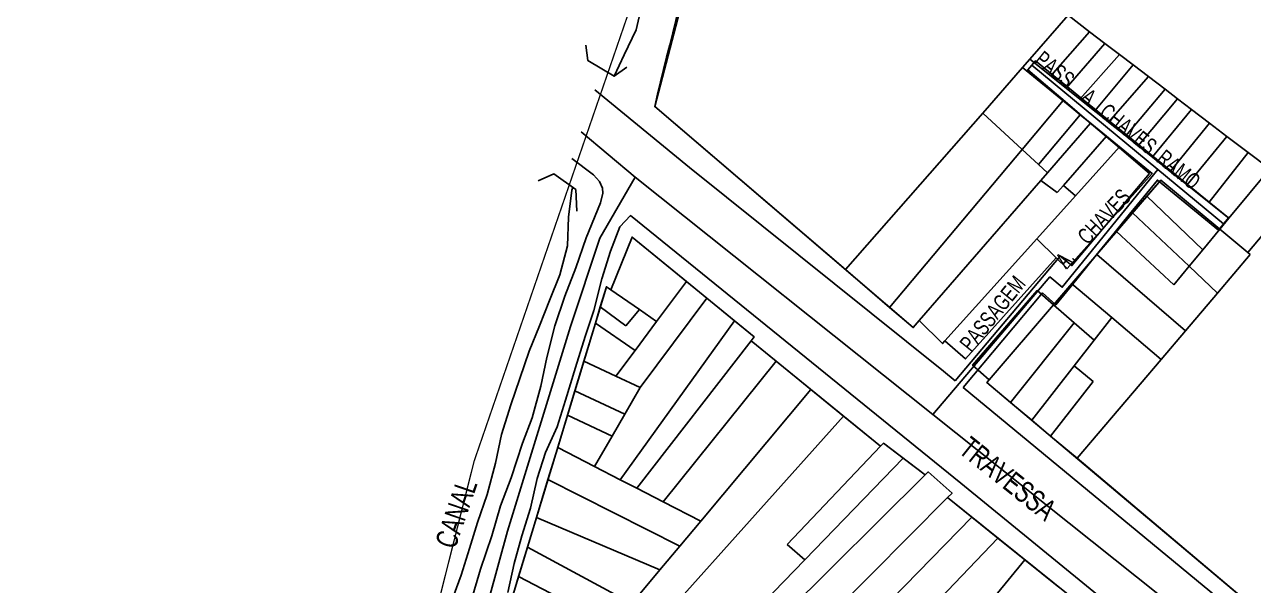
# Model space of a CAD drawing. Extents: x 201512 to 203323, y 4836571 to 4838029.
# Drawn here: x 201773.4 to 202002, y 4837652.4 to 4837756.9 of the extents above; entities that cross this region are included whole.
import ezdxf

# ---------------------------------------------------------------- set-up
doc = ezdxf.new("R2010")
doc.units = 0
doc.header["$LTSCALE"] = 1.5
doc.header["$MEASUREMENT"] = 0
for name, color, linetype in [('CD-MALHA-LOTES', 40, 'CONTINUOUS'), ('HD-CANAIS', 7, 'CONTINUOUS'), ('HD-TXT-CANAIS', 7, 'CONTINUOUS'), ('LM-LIM-SETOR-FISCAL', 7, 'CONTINUOUS'), ('RU-QUADRAS', 6, 'CONTINUOUS'), ('SV-EIXO-RUA-N-PAV', 6, 'CONTINUOUS'), ('SV-EIXO-RUA-PAV', 20, 'CONTINUOUS'), ('SV-PONTE-BUEIRO', 249, 'CONTINUOUS'), ('SV-RUA-NAO-PAV-S-GUIA-C-GUIA', 7, 'CONTINUOUS'), ('SV-RUA-PAVIM-S-GUIA-C-GUIA', 7, 'CONTINUOUS'), ('SV-TXT-RUA-N-PAV-S-GUIA-C-GUIA', 7, 'CONTINUOUS'), ('SV-TXT-RUA-PAV-S-GUIA-C-GUIA', 7, 'CONTINUOUS')]:
    doc.layers.add(name, color=color, linetype=linetype)
doc.styles.add('ARIAL', font='arial.ttf')
doc.linetypes.add('Limite', pattern='A,20,-3,[130,ltypeshp.shx,S=6.35,R=0,X=0,Y=0],-3,20', length=46)

msp = doc.modelspace()

# ---------------------------------------------------------------- linework, layer by layer
at = {"layer": 'CD-MALHA-LOTES', "linetype": 'Continuous'}
for p, q in [((201890.63, 4837741.58), (201899.89, 4837777.12)), ((201960.41, 4837750.41), (201967.52, 4837758.58)), ((201967.52, 4837758.58), (201971.52, 4837755.53)), ((201971.52, 4837755.53), (201964.32, 4837747.29)), ((201971.52, 4837755.53), (201974.39, 4837753.34)), ((201974.39, 4837753.34), (201967.18, 4837745.01)), ((201974.39, 4837753.34), (201977.08, 4837751.29)), ((201960.41, 4837750.41), (201959.08, 4837748.88)), ((201964.32, 4837747.29), (201960.41, 4837750.41)), ((201977.08, 4837751.29), (201969.71, 4837742.99)), ((201977.08, 4837751.29), (201979.64, 4837749.33)), ((201951.67, 4837740.36), (201959.08, 4837748.88)), ((201959.08, 4837748.88), (201966.61, 4837742.7)), ((201979.64, 4837749.33), (201972.49, 4837740.77)), ((201979.64, 4837749.33), (201982.49, 4837747.17)), ((201967.18, 4837745.01), (201964.32, 4837747.29)), ((201982.49, 4837747.17), (201975.07, 4837738.7)), ((201982.49, 4837747.17), (201985.6, 4837744.8)), ((201969.71, 4837742.99), (201967.18, 4837745.01)), ((201972.49, 4837740.77), (201969.71, 4837742.99)), ((201985.6, 4837744.8), (201978.26, 4837736.16)), ((201987.9, 4837743.04), (201980.58, 4837734.31)), ((201985.6, 4837744.8), (201987.9, 4837743.04)), ((201987.9, 4837743.04), (201990.49, 4837741.07)), ((201926.1, 4837711.24), (201890.63, 4837741.58)), ((201966.61, 4837742.7), (201958.98, 4837733.6)), ((201966.61, 4837742.7), (201969.8, 4837740.08)), ((201975.07, 4837738.7), (201972.49, 4837740.77)), ((201990.49, 4837741.07), (201983.21, 4837732.21)), ((201990.49, 4837741.07), (201993.85, 4837738.51)), ((201926.1, 4837711.24), (201951.67, 4837740.36)), ((201951.67, 4837740.36), (201958.98, 4837733.6)), ((201969.8, 4837740.08), (201962, 4837730.79)), ((201971.72, 4837738.51), (201963.68, 4837729.24)), ((201969.8, 4837740.08), (201971.72, 4837738.51)), ((201974.7, 4837736.06), (201971.72, 4837738.51)), ((201978.26, 4837736.16), (201975.07, 4837738.7)), ((201993.85, 4837738.51), (201986.55, 4837729.53)), ((201993.85, 4837738.51), (201997.09, 4837736.03)), ((201966.66, 4837726.87), (201974.7, 4837736.06)), ((201974.7, 4837736.06), (201977.09, 4837734.1)), ((201980.58, 4837734.31), (201978.26, 4837736.16)), ((201997.09, 4837736.03), (201989.7, 4837727.03)), ((201997.09, 4837736.03), (202001.03, 4837733.03)), ((201977.09, 4837734.1), (201968.9, 4837724.99)), ((201977.09, 4837734.1), (201983.18, 4837729.1)), ((201983.21, 4837732.21), (201980.58, 4837734.31)), ((201958.98, 4837733.6), (201934.33, 4837704.2)), ((201962, 4837730.79), (201958.98, 4837733.6)), ((201986.55, 4837729.53), (201983.21, 4837732.21)), ((202001.03, 4837733.03), (201993.76, 4837723.78)), ((202001.03, 4837733.03), (202005.05, 4837729.97)), ((201963.68, 4837729.24), (201962, 4837730.79)), ((201963.68, 4837729.24), (201962.46, 4837727.83)), ((201989.7, 4837727.03), (201986.55, 4837729.53)), ((202005.05, 4837729.97), (201997.47, 4837720.82)), ((201962.46, 4837727.83), (201939.84, 4837701.75)), ((201962.46, 4837727.83), (201965.53, 4837725.58)), ((201965.53, 4837725.58), (201966.66, 4837726.87)), ((201968.9, 4837724.99), (201966.66, 4837726.87)), ((201983.18, 4837729.1), (201967.34, 4837711.44)), ((201982.2, 4837724.9), (201984.76, 4837727.88)), ((201984.76, 4837727.88), (201995.76, 4837718.75)), ((201993.76, 4837723.78), (201989.7, 4837727.03)), ((201968.9, 4837724.99), (201961.7, 4837716.98)), ((201979.53, 4837721.78), (201982.2, 4837724.9)), ((201982.2, 4837724.9), (201992.6, 4837714.93)), ((202010.51, 4837725.8), (202001, 4837714.4)), ((201997.47, 4837720.82), (201993.76, 4837723.78)), ((201976.54, 4837718.3), (201979.53, 4837721.78)), ((201979.53, 4837721.78), (201990.05, 4837711.85)), ((201995.76, 4837718.75), (201997.47, 4837720.82)), ((201972.88, 4837714.05), (201976.54, 4837718.3)), ((201976.54, 4837718.3), (201987.18, 4837708.38)), ((201995.76, 4837718.75), (201992.6, 4837714.93)), ((202001, 4837714.4), (201995.76, 4837718.75)), ((201882.45, 4837707.49), (201886.41, 4837717.28)), ((201886.41, 4837717.28), (201896.51, 4837709.02)), ((201944.62, 4837697.98), (201961.7, 4837716.98)), ((201961.7, 4837716.98), (201965.29, 4837713.45)), ((201965.29, 4837713.45), (201948.42, 4837694.6)), ((201967.34, 4837711.44), (201965.29, 4837713.45)), ((201968.2, 4837708.6), (201972.88, 4837714.05)), ((201989.37, 4837699.85), (201972.88, 4837714.05)), ((201992.6, 4837714.93), (201990.05, 4837711.85)), ((202001.44, 4837714.03), (201995.34, 4837706.85)), ((202001, 4837714.4), (202001.44, 4837714.03)), ((201934.33, 4837704.2), (201926.1, 4837711.24)), ((201987.18, 4837708.38), (201990.05, 4837711.85)), ((201990.05, 4837711.85), (201995.34, 4837706.85)), ((201896.51, 4837709.02), (201890.98, 4837701.57)), ((201900.33, 4837705.9), (201896.51, 4837709.02)), ((201964.82, 4837704.66), (201968.2, 4837708.6)), ((201968.2, 4837708.6), (201975.65, 4837702.31)), ((201880.5, 4837704.29), (201881.64, 4837708.05)), ((201881.64, 4837708.05), (201882.45, 4837707.49)), ((201882.45, 4837707.49), (201887.78, 4837703.79)), ((201961.77, 4837707.32), (201949.75, 4837693.42)), ((201964.82, 4837704.66), (201961.77, 4837707.32)), ((201995.34, 4837706.85), (201989.37, 4837699.85)), ((201879.59, 4837701.29), (201880.5, 4837704.29)), ((201885.27, 4837700.74), (201880.5, 4837704.29)), ((201887.93, 4837689.26), (201900.33, 4837705.9)), ((201900.33, 4837705.9), (201905.46, 4837701.7)), ((201938.71, 4837700.45), (201934.33, 4837704.2)), ((201952.83, 4837690.72), (201964.82, 4837704.66)), ((201964.82, 4837704.66), (201968.67, 4837701.3)), ((201884.21, 4837672.12), (201905.46, 4837701.7)), ((201887.78, 4837703.79), (201885.27, 4837700.74)), ((201890.98, 4837701.57), (201887.78, 4837703.79)), ((201905.46, 4837701.7), (201909.14, 4837698.69)), ((201939.84, 4837701.75), (201938.71, 4837700.45)), ((201944.17, 4837697.47), (201939.84, 4837701.75)), ((201975.65, 4837702.31), (201972.36, 4837698.08)), ((201984.85, 4837694.53), (201975.65, 4837702.31)), ((201877.44, 4837694.19), (201879.59, 4837701.29)), ((201879.59, 4837701.29), (201886.98, 4837696.19)), ((201890.98, 4837701.57), (201886.98, 4837696.19)), ((201968.67, 4837701.3), (201956.83, 4837686.5)), ((201968.67, 4837701.3), (201972.36, 4837698.08)), ((201989.37, 4837699.85), (201984.85, 4837694.53)), ((201887.28, 4837670.54), (201908.57, 4837697.96)), ((201909.14, 4837698.69), (201908.57, 4837697.96)), ((201908.57, 4837697.96), (201913.21, 4837694.19)), ((201944.62, 4837697.98), (201944.17, 4837697.47)), ((201948.42, 4837694.6), (201944.62, 4837697.98)), ((201972.36, 4837698.08), (201968.64, 4837693.31)), ((201886.98, 4837696.19), (201883.4, 4837691.38)), ((201875.77, 4837688.66), (201877.44, 4837694.19)), ((201877.44, 4837694.19), (201883.4, 4837691.38)), ((201913.21, 4837694.19), (201892.21, 4837668)), ((201913.21, 4837694.19), (201919.67, 4837688.93)), ((201949.75, 4837693.42), (201952.83, 4837690.72)), ((201960.76, 4837683.18), (201968.64, 4837693.31)), ((201968.64, 4837693.31), (201972.21, 4837690.4)), ((201984.85, 4837694.53), (201969.21, 4837676.15)), ((201883.4, 4837691.38), (201887.93, 4837689.26)), ((201952.41, 4837690.22), (201952.83, 4837690.72)), ((201972.21, 4837690.4), (201964.23, 4837680.25)), ((201874.4, 4837684.14), (201875.77, 4837688.66)), ((201875.77, 4837688.66), (201885.07, 4837684.32)), ((201887.93, 4837689.26), (201885.07, 4837684.32)), ((201919.67, 4837688.93), (201899.18, 4837664.41)), ((201919.67, 4837688.93), (201925.77, 4837683.98)), ((201956.83, 4837686.5), (201952.41, 4837690.22)), ((201960.76, 4837683.18), (201956.83, 4837686.5)), ((201872.58, 4837678.11), (201874.4, 4837684.14)), ((201874.4, 4837684.14), (201882.7, 4837680.21)), ((201885.07, 4837684.32), (201882.7, 4837680.21)), ((201891.45, 4837645.65), (201925.77, 4837683.98)), ((201925.77, 4837683.98), (201932.66, 4837678.37)), ((201964.23, 4837680.25), (201960.76, 4837683.18)), ((201882.7, 4837680.21), (201879.44, 4837674.58)), ((201932.66, 4837678.37), (201933.17, 4837678.9)), ((201933.17, 4837678.9), (201936.83, 4837676.12)), ((201969.21, 4837676.15), (201964.23, 4837680.25)), ((201872.58, 4837678.11), (201870.77, 4837672.15)), ((201879.44, 4837674.58), (201872.58, 4837678.11)), ((201932.66, 4837678.37), (201915.24, 4837660.08)), ((201884.21, 4837672.12), (201879.44, 4837674.58)), ((201918.53, 4837657.22), (201936.83, 4837676.12)), ((201936.83, 4837676.12), (201940.92, 4837673.02)), ((201969.21, 4837676.15), (202025.58, 4837628.56)), ((201868.63, 4837665.07), (201870.77, 4837672.15)), ((201870.77, 4837672.15), (201895.3, 4837659.76)), ((201887.28, 4837670.54), (201884.21, 4837672.12)), ((201940.92, 4837673.02), (201903.63, 4837636.03)), ((201940.92, 4837673.02), (201941.49, 4837673.58)), ((201941.49, 4837673.58), (201945.95, 4837669.62)), ((201892.21, 4837668), (201887.28, 4837670.54)), ((201899.18, 4837664.41), (201892.21, 4837668)), ((201904.2, 4837627.64), (201945.12, 4837668.79)), ((201945.95, 4837669.62), (201945.12, 4837668.79)), ((201945.12, 4837668.79), (201949.63, 4837665.16)), ((201949.63, 4837665.16), (201908.47, 4837622.94)), ((201949.63, 4837665.16), (201954.49, 4837661.26)), ((201866.95, 4837659.55), (201868.63, 4837665.07)), ((201868.63, 4837665.07), (201891.59, 4837655.32)), ((201895.3, 4837659.76), (201899.18, 4837664.41)), ((201913.78, 4837618.74), (201954.49, 4837661.26)), ((201954.49, 4837661.26), (201959.49, 4837657.23)), ((201865.31, 4837654.12), (201866.95, 4837659.55)), ((201886.35, 4837649.05), (201866.95, 4837659.55)), ((201895.3, 4837659.76), (201891.59, 4837655.32)), ((201915.24, 4837660.08), (201918.53, 4837657.22)), ((201918.53, 4837657.22), (201900.44, 4837638.55)), ((201959.49, 4837657.23), (201923.23, 4837612.92)), ((201959.49, 4837657.23), (201965.84, 4837652.12)), ((201863.88, 4837649.26), (201865.31, 4837654.12)), ((201865.31, 4837654.12), (201902.34, 4837634.75)), ((201891.59, 4837655.32), (201886.35, 4837649.05))]:
    msp.add_line(p, q, dxfattribs=at)
at = {"layer": 'HD-CANAIS'}
for points in [[(201893.26, 4837777.08), (201890.93, 4837771.59), (201889.39, 4837766.34), (201888.36, 4837760.99), (201887.18, 4837755.85), (201884.93, 4837751.22), (201883.07, 4837747.24)], [(201875.42, 4837726.52), (201875.23, 4837726.04), (201874.59, 4837721.01), (201874.41, 4837715.64), (201872.99, 4837710.24), (201871.04, 4837705.47), (201869.19, 4837700.76), (201867.24, 4837696.04), (201865.55, 4837690.98), (201863.86, 4837686.07), (201862.09, 4837680.56), (201861.01, 4837675.17), (201859.45, 4837669.36), (201857.66, 4837664.15), (201856.17, 4837659.34), (201854.63, 4837654.34), (201852.65, 4837648.92)]]:
    msp.add_lwpolyline(points, dxfattribs=at)
at = {"layer": 'LM-LIM-SETOR-FISCAL', "linetype": 'Limite', "ltscale": 0.1}
msp.add_lwpolyline([(201773.511591, 4837423.953132, 0.25, 0.25, 0), (201782.944896, 4837447.19949, 0.25, 0.25, 0), (201805.85435, 4837517.612372, 0.25, 0.25, 0), (201815.594987, 4837547.980431, 0.25, 0.25, 0), (201850.626599, 4837650.195586, 0.25, 0.25, 0), (201857.0362, 4837675.605074, 0.25, 0.25, 0), (201890.056043, 4837771.538013, 0.25, 0.25, 0), (201911.552541, 4837842.745161, 0.25, 0.25, 0), (201923.3951, 4837882.591347, 0.25, 0.25, 0), (201929.828751, 4837902.321211, 0.25, 0.25, 0), (201930.123548, 4837903.38542, 0.25, 0.25, 0), (201987.467077, 4837857.482823, 0.25, 0.25, 0), (201995.754257, 4837866.614685, 0.25, 0.25, 0), (202004.161702, 4837877.385118, 0.25, 0.25, 0), (202024.156765, 4837898.223928, 0.25, 0.25, 0), (202054.6695, 4837916.912083, 0.25, 0.25, 0), (202052.941923, 4837941.498593, 0.25, 0.25, 0), (202062.353861, 4837943.851919, 0.25, 0.25, 0), (202081.651243, 4837946.922014, 0.25, 0.25, 0), (202117.152074, 4837955.48705, 0.25, 0.25, 0), (202132.727643, 4837962.81673, 0.25, 0.25, 0)], format="xyseb", dxfattribs=at)
at = {"layer": 'RU-QUADRAS', "color": 6, "linetype": 'Continuous'}
msp.add_lwpolyline([(202121.47, 4837554.7, 0.0099454584), (202025.58, 4837628.56), (201952.41, 4837690.22), (201952.83, 4837690.72), (201949.75, 4837693.42), (201961.77, 4837707.32), (201964.82, 4837704.66), (201984.76, 4837727.88), (201995.76, 4837718.75), (201997.47, 4837720.82), (201960.41, 4837750.41), (201959.08, 4837748.88), (201983.18, 4837729.1), (201967.34, 4837711.44), (201965.29, 4837713.45), (201948.42, 4837694.6), (201944.62, 4837697.98), (201944.17, 4837697.47), (201939.84, 4837701.75), (201938.71, 4837700.45), (201890.63, 4837741.58, -0.0258648184), (201911.61, 4837814.14)], format="xyb", dxfattribs=at)
msp.add_lwpolyline([(201855.06, 4837620.28), (201881.64, 4837708.05), (201882.45, 4837707.49), (201886.41, 4837717.28), (201909.14, 4837698.69), (201908.57, 4837697.96), (201932.66, 4837678.37), (201933.17, 4837678.9), (201940.92, 4837673.02), (201941.49, 4837673.58), (201945.95, 4837669.62), (201945.12, 4837668.79), (201987.48, 4837634.71)], dxfattribs=at)
at = {"layer": 'SV-EIXO-RUA-N-PAV'}
for points in [[(201996.45, 4837719.76), (201984.26, 4837729.85), (201960.79, 4837749.3)], [(201984.26, 4837729.85), (201966.46, 4837707.95), (201964.15, 4837709.87), (201942.38, 4837684.27)]]:
    msp.add_lwpolyline(points, dxfattribs=at)
at = {"layer": 'SV-EIXO-RUA-PAV'}
for p, q in [((201887.01, 4837728.45), (201876.959467, 4837736.865884)), ((201942.38, 4837684.27), (201887.01, 4837728.45)), ((201993.8, 4837643.26), (201942.38, 4837684.27))]:
    msp.add_line(p, q, dxfattribs=at)
msp.add_lwpolyline([(201844.131161, 4837593.924091), (201852.6, 4837623.77), (201863.22, 4837662.56), (201874.93, 4837700.63), (201880.42, 4837717.1), (201887.01, 4837728.45)], dxfattribs=at)
at = {"layer": 'SV-PONTE-BUEIRO'}
for points in [[(201877.81, 4837753), (201878.21, 4837750.15), (201883.1, 4837747.22), (201885.43, 4837748.94)], [(201868.91, 4837727.79), (201871.88, 4837729.04), (201875.93, 4837726.15), (201876.16, 4837722.1)]]:
    msp.add_lwpolyline(points, dxfattribs=at)
at = {"layer": 'SV-RUA-NAO-PAV-S-GUIA-C-GUIA'}
msp.add_lwpolyline([(201948.03, 4837689.29), (201962.79, 4837706.91), (201965.25, 4837704.66), (201968.08, 4837708.13), (201972.78, 4837713.91), (201976.1, 4837717.99), (201978.98, 4837721.54), (201981.6, 4837724.76), (201984.16, 4837727.91), (201995.5, 4837718.59), (201997.38, 4837720.9), (201993.79, 4837723.82), (201989.76, 4837727.1), (201986.64, 4837729.64), (201983.31, 4837732.34), (201980.71, 4837734.46), (201978.41, 4837736.33), (201975.24, 4837738.9), (201972.67, 4837740.99), (201969.92, 4837743.23), (201967.41, 4837745.28), (201964.57, 4837747.58), (201961.47, 4837750.1), (201960.04, 4837748.42), (201967.42, 4837742.14), (201971.9, 4837738.31), (201974.64, 4837735.99), (201977.11, 4837733.88), (201982.71, 4837729.11), (201968.24, 4837711.98), (201966.05, 4837713.73), (201946.52, 4837690.54)], dxfattribs=at)
at = {"layer": 'SV-RUA-PAVIM-S-GUIA-C-GUIA'}
for p, q in [((201879.51338, 4837744.729154), (201897.08, 4837730.25)), ((201897.08, 4837730.25), (201944.35, 4837692.33)), ((201944.35, 4837692.33), (201946.52, 4837690.54))]:
    msp.add_line(p, q, dxfattribs=at)
for points in [[(201856.48, 4837649.54), (201858.19, 4837655.45), (201860.34, 4837661.67), (201861.91, 4837667.23), (201863.89, 4837672.45), (201866.04, 4837678.93), (201867.84, 4837683.64), (201869.45, 4837689.55), (201870.58, 4837694.89), (201872.04, 4837700.75), (201873.91, 4837706.31), (201875.94, 4837711.58), (201877.86, 4837717.15), (201880.55, 4837723.69), (201881, 4837725.46), (201880.92, 4837726.41), (201880.34, 4837727.64), (201879.24, 4837728.86), (201875.20144, 4837731.894894)], [(201989.24, 4837637.41), (201947.55, 4837671.5), (201886.15, 4837721.28), (201884.12, 4837719.22), (201882.41, 4837714.65), (201880.8, 4837709.52), (201879.32, 4837703.64), (201877.71, 4837698.81), (201875.91, 4837693.01), (201874.01, 4837686.94), (201872.47, 4837681.99), (201870.33, 4837677.21), (201868.73, 4837672.35), (201867.51, 4837666.81), (201865.88, 4837661.65), (201864.49, 4837656.49), (201863.27, 4837651.09)], [(201948.03, 4837689.29), (202010.27, 4837637.85), (202067.837167, 4837593.922162)]]:
    msp.add_lwpolyline(points, dxfattribs=at)

# ---------------------------------------------------------------- texts
at = {"layer": 'HD-TXT-CANAIS', "style": 'ARIAL', "width": 0.7}
msp.add_text('CANAL', height=4, rotation=71, dxfattribs=at).set_placement((201853.452162, 4837659.023157))
at = {"layer": 'SV-TXT-RUA-N-PAV-S-GUIA-C-GUIA', "style": 'ARIAL', "width": 0.7}
for s, rotation, p in [('PASS.   A.  CHAVES  RAMO', 321, (201961.08, 4837749.83)), ('A.    CHAVES', 47, (201967.09, 4837711.27)), ('PASSAGEM', 51, (201949.47, 4837695.72))]:
    msp.add_text(s, height=3, rotation=rotation, dxfattribs=at).set_placement(p)
at = {"layer": 'SV-TXT-RUA-PAV-S-GUIA-C-GUIA', "style": 'ARIAL', "width": 0.7}
msp.add_text('TRAVESSA', height=4, rotation=321.36210713, dxfattribs=at).set_placement((201946.944408, 4837677.276717))

doc.saveas('drawing.dxf')
